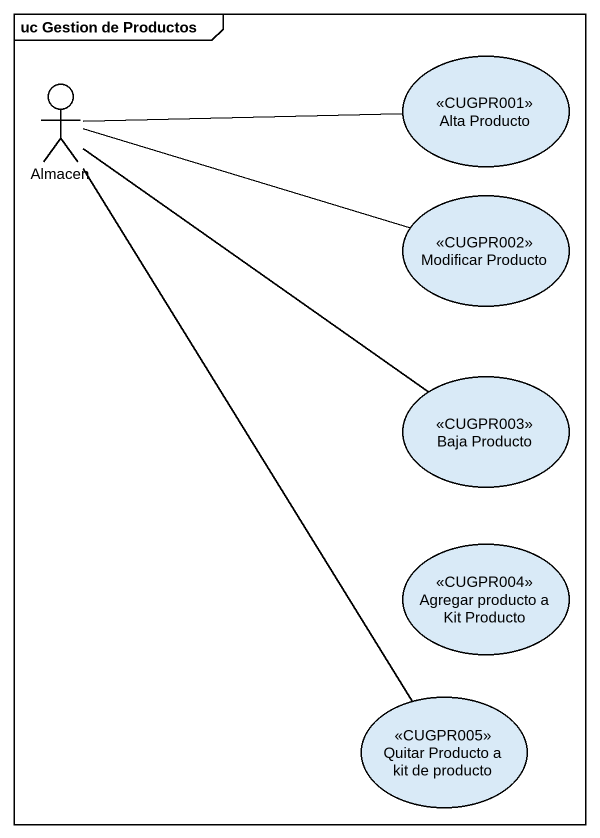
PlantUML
@startuml
mainframe uc Gestion de Productos
usecase "Alta Producto" as Alta_Producto <<CUGPR001>>
actor Almacen
usecase "Modificar Producto" as Modificar_Producto <<CUGPR002>>
usecase "Baja Producto" as Baja_Producto <<CUGPR003>>
usecase "Agregar producto a Kit Producto" as Agregar_producto_a_Kit <<CUGPR004>>
usecase "Quitar Producto a kit de producto" as Quitar_Producto_a_kit_de <<CUGPR005>>
Almacen -right- Alta_Producto
Almacen -right- Modificar_Producto
Almacen -- Baja_Producto
Almacen -- Quitar_Producto_a_kit_de
@enduml
